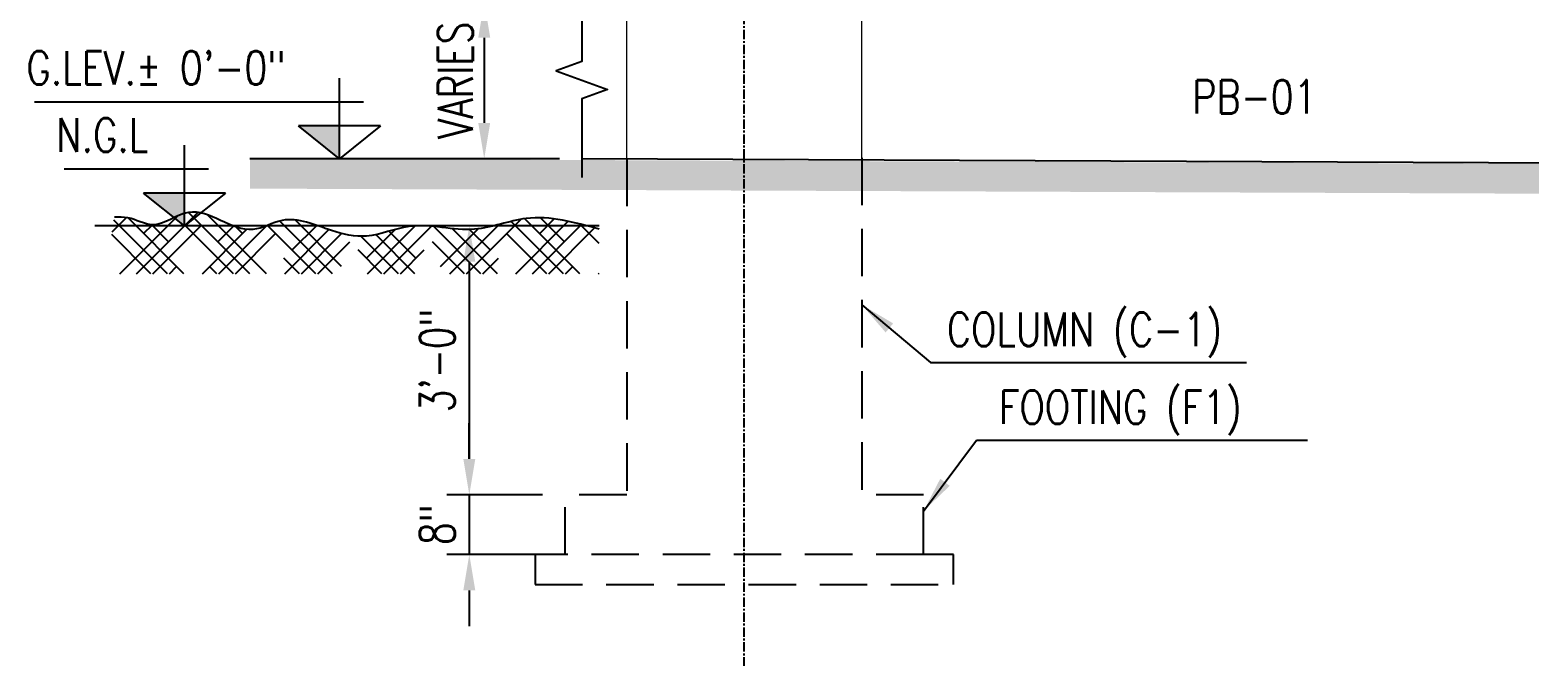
# Model space of a CAD drawing. Header units: inches. Extents: x 295786 to 300745, y 68261 to 70432.
# Drawn here: x 298672.5 to 298873.4, y 68851.8 to 68935.7 of the extents above; entities that cross this region are included whole.
import ezdxf

# ---------------------------------------------------------------- set-up
doc = ezdxf.new("R2010")
doc.units = ezdxf.units.IN
doc.header["$MEASUREMENT"] = 0
doc.linetypes.add('CENTER', pattern=[2, 1.25, -0.25, 0.25, -0.25])
doc.linetypes.add('HIDDEN', pattern=[9.525, 6.35, -3.175])
for name, color, linetype in [('A-TYP-BEAM', 3, 'Continuous'), ('A-TYP-BEAM TEXT', 2, 'Continuous'), ('A-TYP-DIM', 1, 'Continuous'), ('A-TYP-ST-LEAN', 1, 'Continuous'), ('A-TYP-ST-LEVEL', 1, 'Continuous'), ('FOOTING', 4, 'Continuous'), ('GRID', 8, 'Continuous'), ('HATCH', 7, 'Continuous'), ('NO', 3, 'Continuous')]:
    doc.layers.add(name, color=color, linetype=linetype)
doc.styles.add('rizwan', font='romans.shx', dxfattribs={"width": 0.75})
doc.styles.add('STYLE4', font='romans.shx')
doc.dimstyles.new('STYLE-64', dxfattribs={"dimscale": 64, "dimtxt": 0.09375, "dimasz": 0.09375, "dimexe": 0.0625, "dimexo": 0.0625, "dimgap": 0.03125, "dimtad": 1, "dimzin": 3, "dimdsep": 46, "dimlunit": 4, "dimtxsty": 'rizwan', "dimcen": 0.125, "dimdle": 4, "dimclrd": 1, "dimclre": 1, "dimclrt": 2, "dimadec": 0, "dimazin": 0, "dimtfac": 0.5, "dimtix": 1, "dimtmove": 2, "dimatfit": 3, "dimfxl": 0, "dimfrac": 1, "dimtolj": 1, "dimtzin": 3, "dimarcsym": 0})

# ---------------------------------------------------------------- blocks, each defined once
blk = doc.blocks.new('*D125')
at = {"layer": 'A-TYP-DIM', "color": 1, "lineweight": -2, "ltscale": 1.5, "transparency": 16777216}
for p, q in [((298743.39, 68939.51), (298730.32, 68939.51)), ((298733.32, 68934.71), (298733.32, 68923.31)), ((298743.39, 68918.51), (298730.32, 68918.51))]:
    blk.add_line(p, q, dxfattribs=at)
at = {"layer": 'A-TYP-DIM', "color": 1, "ltscale": 1.5, "transparency": 16777216}
for points in [[(298732.52, 68934.71), (298734.12, 68934.71), (298733.32, 68939.51)], [(298732.52, 68923.31), (298734.12, 68923.31), (298733.32, 68918.51)]]:
    blk.add_solid(points, dxfattribs=at)
at = {"layer": 'Defpoints', "color": 0, "ltscale": 1.5, "transparency": 16777216}
for p in [(298746.39, 68939.51), (298733.32, 68918.51), (298746.39, 68918.51)]:
    blk.add_point(p, dxfattribs=at)
at = {"layer": 'A-TYP-DIM', "color": 2, "ltscale": 1.5, "transparency": 16777216, "insert": (298729.47, 68929.01), "char_height": 4.688, "attachment_point": 5, "rotation": 90, "style": 'rizwan'}
blk.add_mtext('\\A1;VARIES', dxfattribs=at)
blk = doc.blocks.new('*D127')
at = {"layer": 'A-TYP-DIM', "color": 1, "lineweight": -2, "ltscale": 1.5, "transparency": 16777216}
for p, q in [((298737.39, 68909.51), (298728.32, 68909.51)), ((298731.32, 68904.71), (298731.32, 68878.31)), ((298741.14, 68873.51), (298728.32, 68873.51))]:
    blk.add_line(p, q, dxfattribs=at)
at = {"layer": 'A-TYP-DIM', "color": 1, "ltscale": 1.5, "transparency": 16777216}
for points in [[(298730.52, 68904.71), (298732.12, 68904.71), (298731.32, 68909.51)], [(298730.52, 68878.31), (298732.12, 68878.31), (298731.32, 68873.51)]]:
    blk.add_solid(points, dxfattribs=at)
at = {"layer": 'Defpoints', "color": 0, "ltscale": 1.5, "transparency": 16777216}
for p in [(298740.39, 68909.51), (298731.32, 68873.51), (298744.14, 68873.51)]:
    blk.add_point(p, dxfattribs=at)
at = {"layer": 'A-TYP-DIM', "color": 2, "ltscale": 1.5, "transparency": 16777216, "insert": (298727.03, 68891.51), "char_height": 4.688, "attachment_point": 5, "rotation": 90, "style": 'rizwan'}
blk.add_mtext('\\A1;3\'-0"', dxfattribs=at)
blk = doc.blocks.new('*D128')
at = {"layer": 'A-TYP-DIM', "color": 1, "lineweight": -2, "ltscale": 1.5, "transparency": 16777216}
for p, q in [((298731.32, 68878.31), (298731.32, 68883.11)), ((298741.14, 68873.51), (298728.32, 68873.51)), ((298731.32, 68873.51), (298731.32, 68865.51)), ((298741.14, 68865.51), (298728.32, 68865.51)), ((298731.32, 68860.71), (298731.32, 68855.91))]:
    blk.add_line(p, q, dxfattribs=at)
at = {"layer": 'A-TYP-DIM', "color": 1, "ltscale": 1.5, "transparency": 16777216}
for points in [[(298730.52, 68878.31), (298732.12, 68878.31), (298731.32, 68873.51)], [(298730.52, 68860.71), (298732.12, 68860.71), (298731.32, 68865.51)]]:
    blk.add_solid(points, dxfattribs=at)
at = {"layer": 'Defpoints', "color": 0, "ltscale": 1.5, "transparency": 16777216}
for p in [(298744.14, 68873.51), (298731.32, 68865.51), (298744.14, 68865.51)]:
    blk.add_point(p, dxfattribs=at)
at = {"layer": 'A-TYP-DIM', "color": 2, "ltscale": 1.5, "transparency": 16777216, "insert": (298727.03, 68869.51), "char_height": 4.688, "attachment_point": 5, "rotation": 90, "style": 'rizwan'}
blk.add_mtext('\\A1;8"', dxfattribs=at)

msp = doc.modelspace()

# ---------------------------------------------------------------- hatches: boundary and pattern name
at = {"layer": 'A-TYP-ST-LEVEL', "linetype": 'Continuous', "ltscale": 1.5}
for points in [[(298713.9520691, 68922.90256291), (298708.46313633, 68922.90256291), (298713.9520691, 68918.50863992)], [(298693.19267466, 68913.90256291), (298687.70374188, 68913.90256291), (298693.19267466, 68909.50863992)]]:
    msp.add_hatch(color=256, dxfattribs=at).paths.add_polyline_path(points)
at = {"layer": 'HATCH'}
h = msp.add_hatch(dxfattribs=at)
h.set_pattern_fill('EARTH', color=256, scale=30, angle=45, style=0)
h.set_pattern_definition([(45, (-416899.16, -294290.9236), (9e-16, 10.60660172), [7.5, -7.5]), (45, (-416901.149, -294288.935), (9e-16, 10.60660172), [7.5, -7.5]), (45, (-416903.138, -294286.946), (9e-16, 10.60660172), [7.5, -7.5]), (135, (-416903.138, -294285.62), (-10.60660172, 9e-16), [7.5, -7.5]), (135, (-416901.149, -294283.6316), (-10.60660172, 9e-16), [7.5, -7.5]), (135, (-416899.16, -294281.643), (-10.60660172, 9e-16), [7.5, -7.5])])
h.paths.add_polyline_path([(298701.95206826, 68918.50863992), (298701.95206826, 68914.50863992), (299164.65533636, 68912.69059514), (299164.67211126, 68916.69052479)])
at = {"layer": 'HATCH', "linetype": 'Continuous', "ltscale": 1.5}
h = msp.add_hatch(dxfattribs=at)
h.set_pattern_fill('HOUND', color=256, scale=25, angle=45, style=0)
h.set_pattern_definition([(45, (313437.5113, 100350.4469), (3.31456304, 5.52427173), [25, -12.5]), (135, (313437.5113, 100350.4469), (3.31456304, -5.52427173), [25, -12.5])])
edge = h.paths.add_edge_path()
edge.add_spline(control_points=[(298748.70131623, 68909.07428975), (298745.42705862, 68909.98966215), (298739.81872559, 68911.5575636), (298731.52381789, 68908.06164661), (298724.1463096, 68910.47152332), (298717.92751378, 68907.60277974), (298712.19301655, 68908.89516319), (298707.05763249, 68911.32790976), (298700.82821021, 68907.36158933), (298694.87898018, 68913.52170753), (298689.43686156, 68908.68700527), (298686.15495062, 68910.73670227), (298684.40574941, 68910.69166769), (298683.80360688, 68910.67616505)], knot_values=[0, 0, 0, 0, 3.0476345296, 5.2201602257, 7.9377613365, 9.7410584152, 11.2002665549, 13.2877072279, 14.5522682211, 17.3026833126, 18.8737387301, 19.9308562478, 20.4857846412, 20.4857846412, 20.4857846412, 20.4857846412], degree=3, periodic=0)
edge.add_line((298683.80360688, 68910.67616505), (298682.59111537, 68903.11762062))
edge.add_line((298682.59111537, 68903.11762062), (298748.70131623, 68903.11762062))
edge.add_line((298748.70131623, 68903.11762062), (298748.70131623, 68909.07428975))

# ---------------------------------------------------------------- linework, layer by layer
at = {"color": 1, "linetype": 'Continuous'}
msp.add_lwpolyline([(298746.39307087, 68942.00863992), (298746.39307087, 68931.50863992), (298742.9587241, 68930.25863992), (298749.82741765, 68927.75863992), (298746.39307087, 68926.50863992), (298746.39307088, 68916.00863992)], dxfattribs=at)
at = {"layer": 'A-TYP-BEAM', "color": 1}
msp.add_line((298746.39307088, 68918.53482002), (298932.39307088, 68917.72323677), dxfattribs=at)
at = {"layer": 'A-TYP-ST-LEAN', "linetype": 'HIDDEN'}
msp.add_lwpolyline([(298744.14307087, 68865.50863992), (298740.14307087, 68865.50863992), (298740.14307087, 68861.50863992), (298796.14307087, 68861.50863992), (298796.14307087, 68865.50863992), (298792.14307087, 68865.50863992)], dxfattribs=at)
at = {"layer": 'A-TYP-ST-LEAN', "linetype": 'Continuous', "ltscale": 1.5}
msp.add_spline([(298748.70131623, 68909.07428975), (298738.93079519, 68910.50237503), (298732.03820078, 68909.07428975), (298723.24031623, 68909.4288859), (298717.53782944, 68908.15665024), (298712.86910808, 68908.90194127), (298706.23984195, 68910.2417781), (298702.32738141, 68909.02542415), (298693.71607963, 68911.31835887), (298688.89879338, 68909.67394765), (298685.59971143, 68910.5943277), (298683.80360688, 68910.67616505)], degree=3, dxfattribs=at)
at = {"layer": 'A-TYP-ST-LEVEL', "color": 3, "linetype": 'Continuous', "ltscale": 1.5}
for p, q in [((298713.9520691, 68918.50863992), (298713.9520691, 68929.30256336)), ((298717.15206933, 68926.10256313), (298673.08721418, 68926.10256313)), ((298719.44100188, 68922.90256291), (298708.46313633, 68922.90256291)), ((298719.44100188, 68922.90256291), (298713.9520691, 68918.50863992)), ((298693.19267466, 68909.50863992), (298693.19267466, 68920.30256336)), ((298696.39267488, 68917.10256313), (298677.06033451, 68917.10256313)), ((298741.36583931, 68918.50863992), (298701.95206826, 68918.50863992)), ((298698.68160743, 68913.90256291), (298687.70374188, 68913.90256291)), ((298698.68160743, 68913.90256291), (298693.19267466, 68909.50863992)), ((298748.70131623, 68909.50863992), (298681.19267381, 68909.50863992))]:
    msp.add_line(p, q, dxfattribs=at)
at = {"layer": 'A-TYP-ST-LEVEL', "linetype": 'Continuous', "ltscale": 1.5}
for p, q in [((298713.9520691, 68918.50863992), (298708.46313633, 68922.90256291)), ((298693.19267466, 68909.50863992), (298687.70374188, 68913.90256291))]:
    msp.add_line(p, q, dxfattribs=at)
at = {"layer": 'FOOTING', "color": 1, "linetype": 'HIDDEN'}
for p, q in [((298783.89307088, 68918.64608547), (298783.89307088, 68873.50863992)), ((298752.39307088, 68918.50863992), (298752.39307088, 68873.50863992)), ((298744.14307087, 68865.50863992), (298744.14307087, 68873.50863992)), ((298752.39307088, 68873.50863992), (298744.14307087, 68873.50863992)), ((298792.14307087, 68873.50863992), (298783.89307088, 68873.50863992)), ((298792.14307087, 68865.50863992), (298792.14307087, 68873.50863992)), ((298792.14307087, 68865.50863992), (298744.14307087, 68865.50863992))]:
    msp.add_line(p, q, dxfattribs=at)
at = {"layer": 'GRID', "linetype": 'CENTER'}
msp.add_line((298768.14307087, 68692.51781702), (298768.14307088, 69095.69963382), dxfattribs=at)
at = {"layer": 'NO', "lineweight": 0}
for p, q in [((298752.39307088, 68918.50863992), (298752.39307088, 68939.50863992)), ((298783.89307088, 68918.37119437), (298783.89307088, 68939.50863992))]:
    msp.add_line(p, q, dxfattribs=at)

# ---------------------------------------------------------------- texts
at = {"layer": 'A-TYP-BEAM TEXT', "style": 'STYLE4', "width": 0.8}
for s, p in [('PB-01', (298828.13854513, 68924.54681925)), ('COLUMN (C-1)', (298795.27360762, 68893.40180358)), ('FOOTING (F1)', (298802.2186176, 68883.0005726))]:
    msp.add_text(s, height=4.5, dxfattribs=at).set_placement(p)
at = {"layer": 'A-TYP-ST-LEVEL', "color": 2, "style": 'STYLE4', "width": 0.8}
for s, p in [('G.LEV.%%P 0\'-0"', (298672.03268078, 68928.42695569)), ('N.G.L', (298676.00580111, 68919.42695569))]:
    msp.add_text(s, height=4.5, dxfattribs=at).set_placement(p)

# ---------------------------------------------------------------- dimensions: what is measured, and where the dimension line sits
at = {"layer": 'A-TYP-DIM', "ltscale": 1.5}
dim = msp.add_linear_dim(base=(298733.31740082, 68918.50863992), p1=(298746.39307087, 68939.50863992), p2=(298746.39307088, 68918.50863992), angle=90, text='VARIES', dimstyle='STYLE-64', override={"dimscale": 48, "dimtxt": 0.097656, "dimasz": 0.1, "dimtmove": 0, "dimatfit": 2}, dxfattribs=at)
dim.commit()
dim.dimension.update_dxf_attribs({"geometry": '*D125', "text_midpoint": (298729.47365082, 68929.00863992)})
for base, p1, p2, picture, middle in [((298731.31740082, 68873.50863992), (298740.39307088, 68909.50863992), (298744.14307087, 68873.50863992), '*D127', (298727.02722225, 68891.50863992)), ((298731.31740082, 68865.50863992), (298744.14307087, 68873.50863992), (298744.14307087, 68865.50863992), '*D128', (298727.02722225, 68869.50863992))]:
    dim = msp.add_linear_dim(base=base, p1=p1, p2=p2, angle=90, dimstyle='STYLE-64', override={"dimscale": 48, "dimtxt": 0.097656, "dimasz": 0.1, "dimtmove": 0, "dimatfit": 2}, dxfattribs=at)
    dim.commit()
    dim.dimension.update_dxf_attribs({"geometry": picture, "text_midpoint": middle})

# ---------------------------------------------------------------- leaders
for points in [[(298783.89307088, 68898.93837072), (298793.0994817, 68891.2322699), (298835.40760069, 68891.2322699)], [(298792.14307087, 68871.340702), (298799.22981143, 68880.83103892), (298843.53793043, 68880.83103892)]]:
    msp.add_leader(points, dimstyle='STYLE-64', override={"dimscale": 48, "dimtxt": 0.097656, "dimasz": 0.1, "dimtmove": 0, "dimatfit": 2}, dxfattribs=at)

doc.saveas('drawing.dxf')
